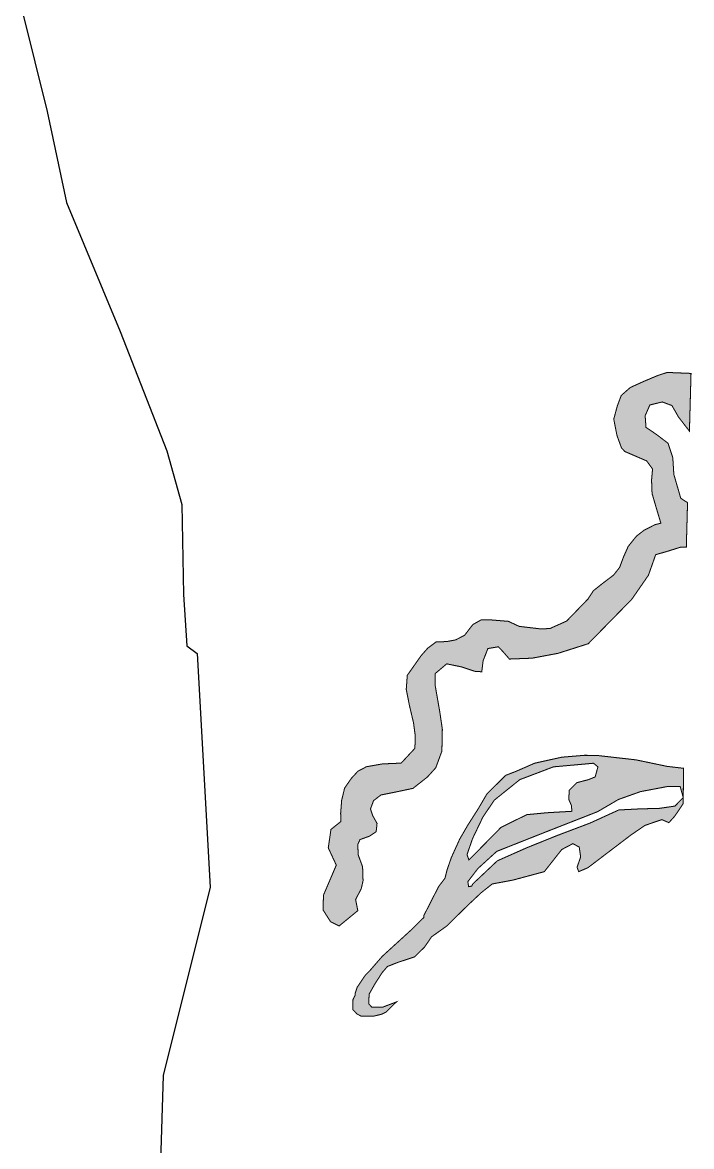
# Model space of a CAD drawing. Header units: metres. Extents: x 319750 to 415268, y 1725605 to 1842937.
# Drawn here: x 338194 to 339504, y 1769788 to 1771989 of the extents above; entities that cross this region are included whole.
import ezdxf

# ---------------------------------------------------------------- set-up
doc = ezdxf.new("R2010")
doc.units = ezdxf.units.M
doc.header["$MEASUREMENT"] = 0
doc.layers.add('DISTRICT BOUNDRY', color=86, linetype='Continuous')
doc.layers.add('MANGROOVES BUFFER ZONE', color=120, linetype='Continuous')

msp = doc.modelspace()

# ---------------------------------------------------------------- hatches: boundary and pattern name
at = {"layer": 'MANGROOVES BUFFER ZONE'}
h = msp.add_hatch(dxfattribs=at)
h.set_pattern_fill('GRASS', color=256, scale=10)
h.paths.add_polyline_path([(339105.2, 1770762.8), (339125.8, 1770766.2), (339137, 1770754.2), (339147.3, 1770742.2), (339191.9, 1770743.9), (339242.5, 1770753.4), (339301.7, 1770772.2), (339386.9, 1770859.1), (339419.6, 1770906.3), (339433.8, 1770946.6), (339454.7, 1770952.5), (339482.1, 1770961.1), (339493.8, 1770961.3), (339496.2, 1771048.4), (339482.9, 1771057.1), (339469.4, 1771103.6), (339467.3, 1771136.5), (339458.1, 1771164.6), (339435.4, 1771181.9), (339414.8, 1771195.9), (339413.2, 1771218.6), (339422.4, 1771239.7), (339446.7, 1771245.6), (339465.6, 1771238.6), (339478.6, 1771215.9), (339499.9, 1771188.5), (339503, 1771301.5), (339456.2, 1771303.4), (339437.9, 1771297.4), (339410.2, 1771285.8), (339384.1, 1771273.9), (339366.3, 1771258.3), (339358.5, 1771237.3), (339351.7, 1771212), (339357.9, 1771180.1), (339367, 1771155.2), (339373.5, 1771148.5), (339416.1, 1771130.2), (339427.7, 1771114.3), (339425.7, 1771092.7), (339426.7, 1771066.4), (339435.8, 1771035.2), (339443.9, 1771008.2), (339432.1, 1771005.2), (339410.7, 1770994.2), (339396, 1770982.7), (339380, 1770962.8), (339370.8, 1770942.1), (339363.2, 1770921.7), (339351.4, 1770906.7), (339331.1, 1770891.3), (339311.8, 1770876), (339301.4, 1770860), (339259.4, 1770816.6), (339226.8, 1770802), (339208.8, 1770801.2), (339166.4, 1770806.2), (339145.4, 1770816), (339108.3, 1770819.1), (339092.5, 1770819.2), (339075.7, 1770809.7), (339059.4, 1770788.6), (339041.9, 1770779.7), (339025, 1770776.5), (339003.6, 1770775.6), (338987.4, 1770763.5), (338974.3, 1770748.7), (338947.3, 1770710.3), (338945.3, 1770682.8), (338951.5, 1770651.4), (338959.5, 1770617.5), (338963, 1770591.4), (338962.2, 1770567.4), (338935.6, 1770538.7), (338920.6, 1770537.7), (338899.4, 1770537), (338867.4, 1770531.4), (338850.7, 1770522.6), (338838, 1770508.9), (338824.6, 1770489.6), (338818.8, 1770465.7), (338816.8, 1770440.2), (338817.3, 1770424.1), (338797.8, 1770408.6), (338792.6, 1770372.4), (338808.3, 1770338.7), (338783.2, 1770280), (338782.3, 1770251.1), (338797.2, 1770227.7), (338813.9, 1770219.6), (338850.5, 1770249.6), (338846.1, 1770271.2), (338857.2, 1770292.6), (338860.7, 1770308.1), (338859.8, 1770335.5), (338851.2, 1770358.7), (338850.4, 1770379.2), (338854.7, 1770388.7), (338873.5, 1770395.5), (338886.4, 1770404.1), (338888.1, 1770420.4), (338879.5, 1770435.8), (338875.3, 1770448.7), (338881.3, 1770465), (338895.8, 1770476.1), (338925.9, 1770482.1), (338958.5, 1770489), (338986.8, 1770511.3), (339003.1, 1770529.3), (339015.1, 1770561.9), (339016, 1770604.8), (339010.8, 1770639.9), (339002.2, 1770689), (339002.2, 1770713.9), (339024.5, 1770732.8), (339053.7, 1770726.8), (339079.5, 1770718.2), (339093.2, 1770717.3), (339095.8, 1770738.8)])
h = msp.add_hatch(dxfattribs=at)
h.set_pattern_fill('GRASS', color=256, scale=10)
h.paths.add_polyline_path([(339385.1, 1770397.5), (339412.8, 1770416.5), (339445.9, 1770427.8), (339459.6, 1770421.8), (339471.3, 1770434.8), (339487.7, 1770459), (339487.8, 1770471.1), (339471.5, 1770454.3), (339441.5, 1770449.9), (339402.3, 1770448.8), (339361.5, 1770446.7), (339305.4, 1770421.1), (339240.6, 1770396.6), (339181.3, 1770372.7), (339123.6, 1770347.1), (339075.7, 1770301.9), (339073.5, 1770297.6), (339067.5, 1770296.5), (339065.9, 1770306.3), (339085.5, 1770331.9), (339122.5, 1770365.6), (339220, 1770404.2), (339320.1, 1770443.4), (339361, 1770467.3), (339404, 1770482.6), (339458.4, 1770492.9), (339481.8, 1770492.4), (339487.8, 1770471.1), (339488.3, 1770528.3), (339456, 1770532.1), (339395.3, 1770544.8), (339318.5, 1770553.5), (339294.2, 1770553.7), (339249.7, 1770550), (339196.9, 1770538.3), (339160.4, 1770522.4), (339140.1, 1770514.5), (339123.8, 1770498.4), (339103.4, 1770478.3), (339086.9, 1770450.1), (339066.4, 1770417.9), (339050, 1770389.7), (339033.5, 1770353.4), (339025.2, 1770329.2), (339021.1, 1770313), (339008.8, 1770296.9), (338980, 1770240.5), (338979.9, 1770236.4), (338955.5, 1770212.3), (338898.4, 1770160.2), (338873.9, 1770132), (338865.7, 1770124), (338857.5, 1770111.9), (338849.3, 1770099.8), (338845.2, 1770087.7), (338845.1, 1770083.7), (338841, 1770075.6), (338840.8, 1770055.4), (338844.9, 1770051.3), (338848.9, 1770047.2), (338856.9, 1770043.1), (338881.2, 1770042.9), (338897.4, 1770046.8), (338905.6, 1770050.8), (338925.8, 1770070.7), (338898.6, 1770060.4), (338878, 1770060.4), (338872, 1770066.9), (338872.5, 1770085.9), (338884.5, 1770107.1), (338898.1, 1770128.2), (338908.4, 1770140.2), (338929, 1770148.3), (338961.6, 1770159.1), (338981.1, 1770178.1), (338994.7, 1770198.2), (339024.5, 1770219.4), (339065.8, 1770260), (339091.8, 1770284.4), (339113.6, 1770301.8), (339154.3, 1770309.4), (339215.7, 1770325.9), (339249.9, 1770369.3), (339271.6, 1770380.7), (339284.1, 1770374.1), (339286.8, 1770354.6), (339279.8, 1770334.5), (339283, 1770325.9), (339300.9, 1770333.5)])
h.paths.add_polyline_path([(339269.5, 1770444.1), (339221.1, 1770441.3), (339181.3, 1770437.5), (339130.7, 1770412.5), (339068.1, 1770348.8), (339064.3, 1770359.2), (339075.2, 1770390.7), (339095.3, 1770432.6), (339117.6, 1770465.8), (339167.7, 1770506.1), (339233.6, 1770531.1), (339312, 1770538.2), (339320.7, 1770531.1), (339315.3, 1770511.5), (339302.2, 1770506.1), (339279.3, 1770500.1), (339264.6, 1770485.4), (339263.5, 1770467.5), (339269, 1770454.9)], flags=16)

# ---------------------------------------------------------------- linework, layer by layer
at = {"layer": 'DISTRICT BOUNDRY'}
msp.add_polyline3d([(338193.7, 1772008.9, 0), (338242.3, 1771814.2, 0), (338279.9, 1771636.3, 0), (338385.2, 1771383.3, 0), (338476.2, 1771150.1, 0), (338506, 1771044.7, 0), (338508.9, 1770868.9, 0), (338515.9, 1770767.8, 0), (338536, 1770753.2, 0), (338561.4, 1770295.6, 0), (338469.1, 1769926.7, 0), (338463.9, 1769758.1, 0)], dxfattribs=at)
at = {"layer": 'MANGROOVES BUFFER ZONE', "const_width": 2}
for points in [[(339105.2, 1770762.8), (339125.8, 1770766.2), (339137, 1770754.2), (339147.3, 1770742.2), (339191.9, 1770743.9), (339242.5, 1770753.4), (339301.7, 1770772.2), (339386.9, 1770859.1), (339419.6, 1770906.3), (339433.8, 1770946.6), (339454.7, 1770952.5), (339482.1, 1770961.1), (339493.8, 1770961.3), (339496.2, 1771048.4), (339482.9, 1771057.1), (339469.4, 1771103.6), (339467.3, 1771136.5), (339458.1, 1771164.6), (339435.4, 1771181.9), (339414.8, 1771195.9), (339413.2, 1771218.6), (339422.4, 1771239.7), (339446.7, 1771245.6), (339465.6, 1771238.6), (339478.6, 1771215.9), (339499.9, 1771188.5), (339503, 1771301.5), (339456.2, 1771303.4), (339437.9, 1771297.4), (339410.2, 1771285.8), (339384.1, 1771273.9), (339366.3, 1771258.3), (339358.5, 1771237.3), (339351.7, 1771212), (339357.9, 1771180.1), (339367, 1771155.2), (339373.5, 1771148.5), (339416.1, 1771130.2), (339427.7, 1771114.3), (339425.7, 1771092.7), (339426.7, 1771066.4), (339435.8, 1771035.2), (339443.9, 1771008.2), (339432.1, 1771005.2), (339410.7, 1770994.2), (339396, 1770982.7), (339380, 1770962.8), (339370.8, 1770942.1), (339363.2, 1770921.7), (339351.4, 1770906.7), (339331.1, 1770891.3), (339311.8, 1770876), (339301.4, 1770860), (339259.4, 1770816.6), (339226.8, 1770802), (339208.8, 1770801.2), (339166.4, 1770806.2), (339145.4, 1770816), (339108.3, 1770819.1), (339092.5, 1770819.2), (339075.7, 1770809.7), (339059.4, 1770788.6), (339041.9, 1770779.7), (339025, 1770776.5), (339003.6, 1770775.6), (338987.4, 1770763.5), (338974.3, 1770748.7), (338947.3, 1770710.3), (338945.3, 1770682.8), (338951.5, 1770651.4), (338959.5, 1770617.5), (338963, 1770591.4), (338962.2, 1770567.4), (338935.6, 1770538.7), (338920.6, 1770537.7), (338899.4, 1770537), (338867.4, 1770531.4), (338850.7, 1770522.6), (338838, 1770508.9), (338824.6, 1770489.6), (338818.8, 1770465.7), (338816.8, 1770440.2), (338817.3, 1770424.1), (338797.8, 1770408.6), (338792.6, 1770372.4), (338808.3, 1770338.7), (338783.2, 1770280), (338782.3, 1770251.1), (338797.2, 1770227.7), (338813.9, 1770219.6), (338850.5, 1770249.6), (338846.1, 1770271.2), (338857.2, 1770292.6), (338860.7, 1770308.1), (338859.8, 1770335.5), (338851.2, 1770358.7), (338850.4, 1770379.2), (338854.7, 1770388.7), (338873.5, 1770395.5), (338886.4, 1770404.1), (338888.1, 1770420.4), (338879.5, 1770435.8), (338875.3, 1770448.7), (338881.3, 1770465), (338895.8, 1770476.1), (338925.9, 1770482.1), (338958.5, 1770489), (338986.8, 1770511.3), (339003.1, 1770529.3), (339015.1, 1770561.9), (339016, 1770604.8), (339010.8, 1770639.9), (339002.2, 1770689), (339002.2, 1770713.9), (339024.5, 1770732.8), (339053.7, 1770726.8), (339079.5, 1770718.2), (339093.2, 1770717.3), (339095.8, 1770738.8), (339105.2, 1770762.8)], [(339385.1, 1770397.5), (339412.8, 1770416.5), (339445.9, 1770427.8), (339459.6, 1770421.8), (339471.3, 1770434.8), (339487.7, 1770459), (339487.8, 1770471.1), (339471.5, 1770454.3), (339441.5, 1770449.9), (339402.3, 1770448.8), (339361.5, 1770446.7), (339305.4, 1770421.1), (339240.6, 1770396.6), (339181.3, 1770372.7), (339123.6, 1770347.1), (339075.7, 1770301.9), (339073.5, 1770297.6), (339067.5, 1770296.5), (339065.9, 1770306.3), (339085.5, 1770331.9), (339122.5, 1770365.6), (339220, 1770404.2), (339320.1, 1770443.4), (339361, 1770467.3), (339404, 1770482.6), (339458.4, 1770492.9), (339481.8, 1770492.4), (339487.8, 1770471.1), (339488.3, 1770528.3), (339456, 1770532.1), (339395.3, 1770544.8), (339318.5, 1770553.5), (339294.2, 1770553.7), (339249.7, 1770550), (339196.9, 1770538.3), (339160.4, 1770522.4), (339140.1, 1770514.5), (339123.8, 1770498.4), (339103.4, 1770478.3), (339086.9, 1770450.1), (339066.4, 1770417.9), (339050, 1770389.7), (339033.5, 1770353.4), (339025.2, 1770329.2), (339021.1, 1770313), (339008.8, 1770296.9), (338980, 1770240.5), (338979.9, 1770236.4), (338955.5, 1770212.3), (338898.4, 1770160.2), (338873.9, 1770132), (338865.7, 1770124), (338857.5, 1770111.9), (338849.3, 1770099.8), (338845.2, 1770087.7), (338845.1, 1770083.7), (338841, 1770075.6), (338840.8, 1770055.4), (338844.9, 1770051.3), (338848.9, 1770047.2), (338856.9, 1770043.1), (338881.2, 1770042.9), (338897.4, 1770046.8), (338905.6, 1770050.8), (338925.8, 1770070.7), (338898.6, 1770060.4), (338878, 1770060.4), (338872, 1770066.9), (338872.5, 1770085.9), (338884.5, 1770107.1), (338898.1, 1770128.2), (338908.4, 1770140.2), (338929, 1770148.3), (338961.6, 1770159.1), (338981.1, 1770178.1), (338994.7, 1770198.2), (339024.5, 1770219.4), (339065.8, 1770260), (339091.8, 1770284.4), (339113.6, 1770301.8), (339154.3, 1770309.4), (339215.7, 1770325.9), (339249.9, 1770369.3), (339271.6, 1770380.7), (339284.1, 1770374.1), (339286.8, 1770354.6), (339279.8, 1770334.5), (339283, 1770325.9), (339300.9, 1770333.5), (339385.1, 1770397.5)], [(339269.5, 1770444.1), (339221.1, 1770441.3), (339181.3, 1770437.5), (339130.7, 1770412.5), (339068.1, 1770348.8), (339064.3, 1770359.2), (339075.2, 1770390.7), (339095.3, 1770432.6), (339117.6, 1770465.8), (339167.7, 1770506.1), (339233.6, 1770531.1), (339312, 1770538.2), (339320.7, 1770531.1), (339315.3, 1770511.5), (339302.2, 1770506.1), (339279.3, 1770500.1), (339264.6, 1770485.4), (339263.5, 1770467.5), (339269, 1770454.9), (339269.5, 1770444.1)]]:
    msp.add_lwpolyline(points, close=True, dxfattribs=at)

doc.saveas('drawing.dxf')
